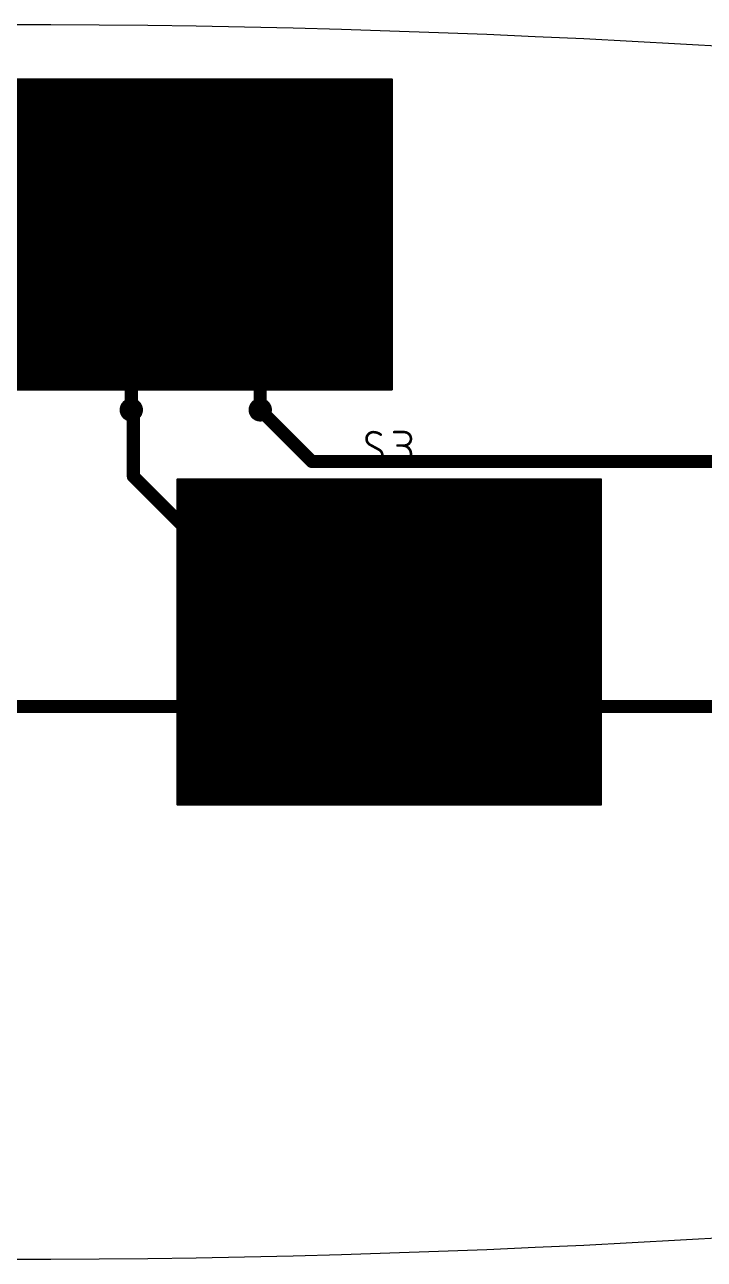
# Model space of a CAD drawing. Extents: x -79 to 79, y -31 to 31.
# Drawn here: x 0.87 to 27.22, y -23.93 to 23.93 of the extents above; entities that cross this region are included whole.
import ezdxf

# ---------------------------------------------------------------- set-up
doc = ezdxf.new("R2010")
doc.units = 0
for name, color, linetype in [('1', 12, 'CONTINUOUS'), ('16', 132, 'CONTINUOUS'), ('18', 110, 'CONTINUOUS'), ('20', 31, 'CONTINUOUS'), ('21', 253, 'CONTINUOUS'), ('22', 253, 'CONTINUOUS'), ('23', 53, 'CONTINUOUS'), ('25', 253, 'CONTINUOUS'), ('39', 12, 'CONTINUOUS'), ('40', 132, 'CONTINUOUS'), ('51', 253, 'CONTINUOUS'), ('52', 253, 'CONTINUOUS')]:
    doc.layers.add(name, color=color, linetype=linetype)

# ---------------------------------------------------------------- blocks, each defined once
blk = doc.blocks.new('RECT')
blk.add_solid([(-0.5, -0.5), (0.5, -0.5), (-0.5, 0.5), (0.5, 0.5)])
blk = doc.blocks.new('ROUNDV')
at = {"const_width": 0.5}
blk.add_lwpolyline([(0, -0.25, 1), (0, 0.25, 1), (0, -0.25)], format="xyb", dxfattribs=at)

msp = doc.modelspace()

# ---------------------------------------------------------------- linework, layer by layer
at = {"layer": '1', "const_width": 0.508}
for points in [[(5, 9), (5.08, 8.92)], [(5.08, 8.92), (5.08, 6.42)], [(12, 7), (10, 9)], [(34.25, 7), (12, 7)], [(5.08, 6.42), (9, 2.5)], [(9, 2.5), (8, 2.5)], [(22, 2.5), (9, 2.5)], [(8, -2.5), (-8, -2.5)], [(22, -2.5), (8, -2.5)], [(38, -2.5), (22, -2.5)]]:
    msp.add_lwpolyline(points, dxfattribs=at)
at = {"layer": '1', "const_width": 0.254}
for points in [[(5.0898, 9.0898, 1), (4.9102, 8.9102)], [(5.207, 8.92, 1), (4.953, 8.92)], [(4.9902, 8.8302, 1), (5.1698, 9.0098)], [(10.0898, 9.0898, 1), (9.9102, 8.9102)], [(12, 7.127, 1), (12, 6.873)], [(11.9102, 6.9102, 1), (12.0898, 7.0898)], [(5.1698, 6.5098, 1), (4.9902, 6.3302)], [(4.953, 6.42, 1), (5.207, 6.42)], [(8, 2.627, 1), (8, 2.373)], [(9, 2.627, 1), (9, 2.373)], [(8.9102, 2.4102, 1), (9.0898, 2.5898)], [(9, 2.373, 1), (9, 2.627)], [(22, 2.373, 1), (22, 2.627)], [(8, -2.373, 1), (8, -2.627)], [(8, -2.627, 1), (8, -2.373)], [(22, -2.373, 1), (22, -2.627)], [(22, -2.627, 1), (22, -2.373)]]:
    msp.add_lwpolyline(points, format="xyb", dxfattribs=at)
at = {"layer": '16', "const_width": 0.508}
for points in [[(5, 12.35), (5, 9)], [(10, 12.35), (10, 9)]]:
    msp.add_lwpolyline(points, dxfattribs=at)
at = {"layer": '16', "const_width": 0.254}
for points in [[(5.127, 12.35, 1), (4.873, 12.35)], [(10.127, 12.35, 1), (9.873, 12.35)], [(4.873, 9, 1), (5.127, 9)], [(9.873, 9, 1), (10.127, 9)]]:
    msp.add_lwpolyline(points, format="xyb", dxfattribs=at)
at = {"layer": '20'}
msp.add_circle((13.8, 17.5), 0.95, dxfattribs=at)
for centre, start, end in [((0, -435.7452), 82.5, 97.5), ((0, 435.7452), 262.5, 277.5)]:
    msp.add_arc(centre, 459.6779, start, end, dxfattribs=at)
at = {"layer": '21', "const_width": 0.2}
for points in [[(8.9, 3.8), (8.9, 6.1)], [(8.9, 6.1), (21.1, 6.1)], [(21.1, 6.1), (21.1, 3.8)], [(8.9, 1.2), (8.9, -1.2)], [(21.1, -1.2), (21.1, 1.2)], [(8.9, -3.8), (8.9, -6.1)], [(21.1, -6.1), (21.1, -3.8)], [(8.9, -6.1), (21.1, -6.1)]]:
    msp.add_lwpolyline(points, dxfattribs=at)
at = {"layer": '21'}
for points, const_width in [([(8.95, 6.1, 1), (8.85, 6.1)], 0.1), ([(8.9, 6.15, 1), (8.9, 6.05)], 0.1), ([(21.15, 6.1, 1), (21.05, 6.1)], 0.1), ([(21.1, 6.05, 1), (21.1, 6.15)], 0.1), ([(8.85, 3.8, 1), (8.95, 3.8)], 0.1), ([(21.05, 3.8, 1), (21.15, 3.8)], 0.1), ([(9.5, 3.1, 1), (9.5, 3.3, 1), (9.5, 3.1)], 0.2), ([(8.95, 1.2, 1), (8.85, 1.2)], 0.1), ([(21.15, 1.2, 1), (21.05, 1.2)], 0.1), ([(8.85, -1.2, 1), (8.95, -1.2)], 0.1), ([(21.05, -1.2, 1), (21.15, -1.2)], 0.1), ([(8.95, -3.8, 1), (8.85, -3.8)], 0.1), ([(21.15, -3.8, 1), (21.05, -3.8)], 0.1), ([(8.9, -6.05, 1), (8.9, -6.15)], 0.1), ([(8.85, -6.1, 1), (8.95, -6.1)], 0.1), ([(21.05, -6.1, 1), (21.15, -6.1)], 0.1), ([(21.1, -6.15, 1), (21.1, -6.05)], 0.1)]:
    msp.add_lwpolyline(points, format="xyb", dxfattribs=dict(at, const_width=const_width))
at = {"layer": '22', "const_width": 0.2}
for points in [[(-12.6, 21.6), (12.6, 21.6)], [(12.6, 21.6), (12.6, 18.2)], [(12.6, 16.8), (12.6, 13.2)], [(1, 13.2), (4, 13.2)], [(6, 13.2), (9, 13.2)], [(12.6, 13.2), (11, 13.2)]]:
    msp.add_lwpolyline(points, dxfattribs=at)
at = {"layer": '22', "const_width": 0.1}
for points in [[(12.65, 21.6, 1), (12.55, 21.6)], [(12.6, 21.55, 1), (12.6, 21.65)], [(12.55, 18.2, 1), (12.65, 18.2)], [(12.65, 16.8, 1), (12.55, 16.8)], [(1, 13.25, 1), (1, 13.15)], [(4, 13.15, 1), (4, 13.25)], [(6, 13.25, 1), (6, 13.15)], [(9, 13.15, 1), (9, 13.25)], [(11, 13.25, 1), (11, 13.15)], [(12.55, 13.2, 1), (12.65, 13.2)], [(12.6, 13.15, 1), (12.6, 13.25)]]:
    msp.add_lwpolyline(points, format="xyb", dxfattribs=at)
at = {"layer": '23'}
msp.add_point((15, 0), dxfattribs=at)
at = {"layer": '25'}
for points, const_width in [([(14.3811, 8.1369, 0.4142), (14.1215, 7.8773)], 0.1016), ([(14.6732, 8.0395, 0.1623), (14.3811, 8.1369)], 0.1016), ([(14.3811, 8.1623, 1), (14.3811, 8.1115)], 0.0508), ([(14.3811, 8.1115, 1), (14.3811, 8.1623)], 0.0508), ([(15.1939, 8.1623, 1), (15.1939, 8.1115)], 0.0508), ([(15.5834, 7.6176, 1), (15.5834, 8.1369)], 0.1016), ([(15.5834, 8.1623, 1), (15.5834, 8.1115)], 0.0508), ([(15.5834, 8.1115, 1), (15.5834, 8.1623)], 0.0508), ([(14.1215, 7.8773, 0.2656), (14.2513, 7.6501)], 0.1016), ([(14.1468, 7.8773, 1), (14.0961, 7.8773)], 0.0508), ([(14.0961, 7.8773, 1), (14.1469, 7.8773)], 0.0508), ([(14.2634, 7.6724, 1), (14.2391, 7.6278)], 0.0508), ([(14.2384, 7.6282, 1), (14.2642, 7.6719)], 0.0508), ([(14.658, 8.0192, 1), (14.6884, 8.0599)], 0.0508), ([(15.3237, 7.643, 1), (15.3237, 7.5922)], 0.0508), ([(15.5184, 6.9685, 1), (15.5184, 7.6176)], 0.1016), ([(15.5184, 7.643, 1), (15.5184, 7.5922)], 0.0508), ([(15.5834, 7.643, 1), (15.5834, 7.5922)], 0.0508), ([(15.5834, 7.5922, 1), (15.5834, 7.643)], 0.0508), ([(14.089, 7.1308, 0.2), (14.4785, 6.9685)], 0.1016), ([(14.107, 7.1487, 1), (14.071, 7.1129)], 0.0508), ([(14.4785, 6.9685, 0.4142), (14.7381, 7.2281)], 0.1016), ([(14.7381, 7.2281, 0.2656), (14.6083, 7.4553)], 0.1016), ([(14.6212, 7.4772, 1), (14.5954, 7.4334)], 0.0508), ([(14.5961, 7.433, 1), (14.6204, 7.4776)], 0.0508), ([(14.7635, 7.2281, 1), (14.7127, 7.2281)], 0.0508), ([(14.7127, 7.2281, 1), (14.7635, 7.2281)], 0.0508), ([(14.4785, 6.9939, 1), (14.4785, 6.9431)], 0.0508), ([(14.4785, 6.9431, 1), (14.4785, 6.9939)], 0.0508), ([(15.1939, 6.9939, 1), (15.1939, 6.9431)], 0.0508), ([(15.5184, 6.9939, 1), (15.5184, 6.9431)], 0.0508), ([(15.5184, 6.9431, 1), (15.5184, 6.9939)], 0.0508)]:
    msp.add_lwpolyline(points, format="xyb", dxfattribs=dict(at, const_width=const_width))
at = {"layer": '25', "const_width": 0.1016}
for points in [[(15.1939, 8.1369), (15.5834, 8.1369)], [(14.6083, 7.4553), (14.2513, 7.6501)], [(15.5834, 7.6176), (15.3237, 7.6176)], [(15.1939, 6.9685), (15.5184, 6.9685)]]:
    msp.add_lwpolyline(points, dxfattribs=at)
at = {"layer": '39', "const_width": 0.1}
for points in [[(6.8, 6.3), (23.2, 6.3)], [(6.8, -6.3), (6.8, 6.3)], [(6.8, 6.2), (23.2, 6.2)], [(23.2, 6.3), (23.2, -6.3)], [(6.8, 6.1), (23.2, 6.1)], [(6.8, 6), (23.2, 6)], [(6.8, 5.9), (23.2, 5.9)], [(6.8, 5.8), (23.2, 5.8)], [(6.8, 5.7), (23.2, 5.7)], [(6.8, 5.6), (23.2, 5.6)], [(6.8, 5.5), (23.2, 5.5)], [(6.8, 5.4), (23.2, 5.4)], [(6.8, 5.3), (23.2, 5.3)], [(6.8, 5.2), (23.2, 5.2)], [(6.8, 5.1), (23.2, 5.1)], [(6.8, 5), (23.2, 5)], [(6.8, 4.9), (23.2, 4.9)], [(6.8, 4.8), (23.2, 4.8)], [(6.8, 4.7), (23.2, 4.7)], [(6.8, 4.6), (23.2, 4.6)], [(6.8, 4.5), (23.2, 4.5)], [(6.8, 4.4), (23.2, 4.4)], [(6.8, 4.3), (23.2, 4.3)], [(6.8, 4.2), (23.2, 4.2)], [(6.8, 4.1), (23.2, 4.1)], [(6.8, 4), (23.2, 4)], [(6.8, 3.9), (23.2, 3.9)], [(6.8, 3.8), (23.2, 3.8)], [(6.8, 3.7), (23.2, 3.7)], [(6.8, 3.6), (23.2, 3.6)], [(6.8, 3.5), (23.2, 3.5)], [(6.8, 3.4), (23.2, 3.4)], [(6.8, 3.3), (23.2, 3.3)], [(6.8, 3.2), (23.2, 3.2)], [(6.8, 3.1), (23.2, 3.1)], [(6.8, 3), (23.2, 3)], [(6.8, 2.9), (23.2, 2.9)], [(6.8, 2.8), (23.2, 2.8)], [(6.8, 2.7), (23.2, 2.7)], [(6.8, 2.6), (23.2, 2.6)], [(6.8, 2.5), (23.2, 2.5)], [(6.8, 2.4), (23.2, 2.4)], [(6.8, 2.3), (23.2, 2.3)], [(6.8, 2.2), (23.2, 2.2)], [(6.8, 2.1), (23.2, 2.1)], [(6.8, 2), (23.2, 2)], [(6.8, 1.9), (23.2, 1.9)], [(6.8, 1.8), (23.2, 1.8)], [(6.8, 1.7), (23.2, 1.7)], [(6.8, 1.6), (23.2, 1.6)], [(6.8, 1.5), (23.2, 1.5)], [(6.8, 1.4), (23.2, 1.4)], [(6.8, 1.3), (23.2, 1.3)], [(6.8, 1.2), (23.2, 1.2)], [(6.8, 1.1), (23.2, 1.1)], [(6.8, 1), (23.2, 1)], [(6.8, 0.9), (23.2, 0.9)], [(6.8, 0.8), (23.2, 0.8)], [(6.8, 0.7), (23.2, 0.7)], [(6.8, 0.6), (23.2, 0.6)], [(6.8, 0.5), (23.2, 0.5)], [(6.8, 0.4), (23.2, 0.4)], [(6.8, 0.3), (23.2, 0.3)], [(6.8, 0.2), (23.2, 0.2)], [(6.8, 0.1), (23.2, 0.1)], [(6.8, 0), (23.2, 0)], [(6.8, -0.1), (23.2, -0.1)], [(6.8, -0.2), (23.2, -0.2)], [(6.8, -0.3), (23.2, -0.3)], [(6.8, -0.4), (23.2, -0.4)], [(6.8, -0.5), (23.2, -0.5)], [(6.8, -0.6), (23.2, -0.6)], [(6.8, -0.7), (23.2, -0.7)], [(6.8, -0.8), (23.2, -0.8)], [(6.8, -0.9), (23.2, -0.9)], [(6.8, -1), (23.2, -1)], [(6.8, -1.1), (23.2, -1.1)], [(6.8, -1.2), (23.2, -1.2)], [(6.8, -1.3), (23.2, -1.3)], [(6.8, -1.4), (23.2, -1.4)], [(6.8, -1.5), (23.2, -1.5)], [(6.8, -1.6), (23.2, -1.6)], [(6.8, -1.7), (23.2, -1.7)], [(6.8, -1.8), (23.2, -1.8)], [(6.8, -1.9), (23.2, -1.9)], [(6.8, -2), (23.2, -2)], [(6.8, -2.1), (23.2, -2.1)], [(6.8, -2.2), (23.2, -2.2)], [(6.8, -2.3), (23.2, -2.3)], [(6.8, -2.4), (23.2, -2.4)], [(6.8, -2.5), (23.2, -2.5)], [(6.8, -2.6), (23.2, -2.6)], [(6.8, -2.7), (23.2, -2.7)], [(6.8, -2.8), (23.2, -2.8)], [(6.8, -2.9), (23.2, -2.9)], [(6.8, -3), (23.2, -3)], [(6.8, -3.1), (23.2, -3.1)], [(6.8, -3.2), (23.2, -3.2)], [(6.8, -3.3), (23.2, -3.3)], [(6.8, -3.4), (23.2, -3.4)], [(6.8, -3.5), (23.2, -3.5)], [(6.8, -3.6), (23.2, -3.6)], [(6.8, -3.7), (23.2, -3.7)], [(6.8, -3.8), (23.2, -3.8)], [(6.8, -3.9), (23.2, -3.9)], [(6.8, -4), (23.2, -4)], [(6.8, -4.1), (23.2, -4.1)], [(6.8, -4.2), (23.2, -4.2)], [(6.8, -4.3), (23.2, -4.3)], [(6.8, -4.4), (23.2, -4.4)], [(6.8, -4.5), (23.2, -4.5)], [(6.8, -4.6), (23.2, -4.6)], [(6.8, -4.7), (23.2, -4.7)], [(6.8, -4.8), (23.2, -4.8)], [(6.8, -4.9), (23.2, -4.9)], [(6.8, -5), (23.2, -5)], [(6.8, -5.1), (23.2, -5.1)], [(6.8, -5.2), (23.2, -5.2)], [(6.8, -5.3), (23.2, -5.3)], [(6.8, -5.4), (23.2, -5.4)], [(6.8, -5.5), (23.2, -5.5)], [(6.8, -5.6), (23.2, -5.6)], [(6.8, -5.7), (23.2, -5.7)], [(6.8, -5.8), (23.2, -5.8)], [(6.8, -5.9), (23.2, -5.9)], [(6.8, -6), (23.2, -6)], [(6.8, -6.1), (23.2, -6.1)], [(6.8, -6.2), (23.2, -6.2)], [(23.2, -6.3), (6.8, -6.3)], [(6.8, -6.3), (23.2, -6.3)]]:
    msp.add_lwpolyline(points, dxfattribs=at)
at = {"layer": '39', "const_width": 0.05}
for points in [[(6.8, 6.325, 1), (6.8, 6.275)], [(6.825, 6.3, 1), (6.775, 6.3)], [(6.8, 6.225, 1), (6.8, 6.175)], [(23.225, 6.3, 1), (23.175, 6.3)], [(23.2, 6.275, 1), (23.2, 6.325)], [(23.2, 6.175, 1), (23.2, 6.225)], [(6.8, 6.125, 1), (6.8, 6.075)], [(6.8, 6.025, 1), (6.8, 5.975)], [(6.8, 5.925, 1), (6.8, 5.875)], [(6.8, 5.825, 1), (6.8, 5.775)], [(6.8, 5.725, 1), (6.8, 5.675)], [(23.2, 6.075, 1), (23.2, 6.125)], [(23.2, 5.975, 1), (23.2, 6.025)], [(23.2, 5.875, 1), (23.2, 5.925)], [(23.2, 5.775, 1), (23.2, 5.825)], [(23.2, 5.675, 1), (23.2, 5.725)], [(6.8, 5.625, 1), (6.8, 5.575)], [(6.8, 5.525, 1), (6.8, 5.475)], [(6.8, 5.425, 1), (6.8, 5.375)], [(6.8, 5.325, 1), (6.8, 5.275)], [(23.2, 5.575, 1), (23.2, 5.625)], [(23.2, 5.475, 1), (23.2, 5.525)], [(23.2, 5.375, 1), (23.2, 5.425)], [(23.2, 5.275, 1), (23.2, 5.325)], [(6.8, 5.225, 1), (6.8, 5.175)], [(6.8, 5.125, 1), (6.8, 5.075)], [(6.8, 5.025, 1), (6.8, 4.975)], [(6.8, 4.925, 1), (6.8, 4.875)], [(6.8, 4.825, 1), (6.8, 4.775)], [(23.2, 5.175, 1), (23.2, 5.225)], [(23.2, 5.075, 1), (23.2, 5.125)], [(23.2, 4.975, 1), (23.2, 5.025)], [(23.2, 4.875, 1), (23.2, 4.925)], [(23.2, 4.775, 1), (23.2, 4.825)], [(6.8, 4.725, 1), (6.8, 4.675)], [(6.8, 4.625, 1), (6.8, 4.575)], [(6.8, 4.525, 1), (6.8, 4.475)], [(6.8, 4.425, 1), (6.8, 4.375)], [(6.8, 4.325, 1), (6.8, 4.275)], [(23.2, 4.675, 1), (23.2, 4.725)], [(23.2, 4.575, 1), (23.2, 4.625)], [(23.2, 4.475, 1), (23.2, 4.525)], [(23.2, 4.375, 1), (23.2, 4.425)], [(23.2, 4.275, 1), (23.2, 4.325)], [(6.8, 4.225, 1), (6.8, 4.175)], [(6.8, 4.125, 1), (6.8, 4.075)], [(6.8, 4.025, 1), (6.8, 3.975)], [(6.8, 3.925, 1), (6.8, 3.875)], [(6.8, 3.825, 1), (6.8, 3.775)], [(23.2, 4.175, 1), (23.2, 4.225)], [(23.2, 4.075, 1), (23.2, 4.125)], [(23.2, 3.975, 1), (23.2, 4.025)], [(23.2, 3.875, 1), (23.2, 3.925)], [(23.2, 3.775, 1), (23.2, 3.825)], [(6.8, 3.725, 1), (6.8, 3.675)], [(6.8, 3.625, 1), (6.8, 3.575)], [(6.8, 3.525, 1), (6.8, 3.475)], [(6.8, 3.425, 1), (6.8, 3.375)], [(23.2, 3.675, 1), (23.2, 3.725)], [(23.2, 3.575, 1), (23.2, 3.625)], [(23.2, 3.475, 1), (23.2, 3.525)], [(23.2, 3.375, 1), (23.2, 3.425)], [(6.8, 3.325, 1), (6.8, 3.275)], [(6.8, 3.225, 1), (6.8, 3.175)], [(6.8, 3.125, 1), (6.8, 3.075)], [(6.8, 3.025, 1), (6.8, 2.975)], [(6.8, 2.925, 1), (6.8, 2.875)], [(23.2, 3.275, 1), (23.2, 3.325)], [(23.2, 3.175, 1), (23.2, 3.225)], [(23.2, 3.075, 1), (23.2, 3.125)], [(23.2, 2.975, 1), (23.2, 3.025)], [(23.2, 2.875, 1), (23.2, 2.925)], [(6.8, 2.825, 1), (6.8, 2.775)], [(6.8, 2.725, 1), (6.8, 2.675)], [(6.8, 2.625, 1), (6.8, 2.575)], [(6.8, 2.525, 1), (6.8, 2.475)], [(6.8, 2.425, 1), (6.8, 2.375)], [(23.2, 2.775, 1), (23.2, 2.825)], [(23.2, 2.675, 1), (23.2, 2.725)], [(23.2, 2.575, 1), (23.2, 2.625)], [(23.2, 2.475, 1), (23.2, 2.525)], [(23.2, 2.375, 1), (23.2, 2.425)], [(6.8, 2.325, 1), (6.8, 2.275)], [(6.8, 2.225, 1), (6.8, 2.175)], [(6.8, 2.125, 1), (6.8, 2.075)], [(6.8, 2.025, 1), (6.8, 1.975)], [(6.8, 1.925, 1), (6.8, 1.875)], [(23.2, 2.275, 1), (23.2, 2.325)], [(23.2, 2.175, 1), (23.2, 2.225)], [(23.2, 2.075, 1), (23.2, 2.125)], [(23.2, 1.975, 1), (23.2, 2.025)], [(23.2, 1.875, 1), (23.2, 1.925)], [(6.8, 1.825, 1), (6.8, 1.775)], [(6.8, 1.725, 1), (6.8, 1.675)], [(6.8, 1.625, 1), (6.8, 1.575)], [(6.8, 1.525, 1), (6.8, 1.475)], [(6.8, 1.425, 1), (6.8, 1.375)], [(23.2, 1.775, 1), (23.2, 1.825)], [(23.2, 1.675, 1), (23.2, 1.725)], [(23.2, 1.575, 1), (23.2, 1.625)], [(23.2, 1.475, 1), (23.2, 1.525)], [(23.2, 1.375, 1), (23.2, 1.425)], [(6.8, 1.325, 1), (6.8, 1.275)], [(6.8, 1.225, 1), (6.8, 1.175)], [(6.8, 1.125, 1), (6.8, 1.075)], [(6.8, 1.025, 1), (6.8, 0.975)], [(23.2, 1.275, 1), (23.2, 1.325)], [(23.2, 1.175, 1), (23.2, 1.225)], [(23.2, 1.075, 1), (23.2, 1.125)], [(23.2, 0.975, 1), (23.2, 1.025)], [(6.8, 0.925, 1), (6.8, 0.875)], [(6.8, 0.825, 1), (6.8, 0.775)], [(6.8, 0.725, 1), (6.8, 0.675)], [(6.8, 0.625, 1), (6.8, 0.575)], [(6.8, 0.525, 1), (6.8, 0.475)], [(23.2, 0.875, 1), (23.2, 0.925)], [(23.2, 0.775, 1), (23.2, 0.825)], [(23.2, 0.675, 1), (23.2, 0.725)], [(23.2, 0.575, 1), (23.2, 0.625)], [(23.2, 0.475, 1), (23.2, 0.525)], [(6.8, 0.425, 1), (6.8, 0.375)], [(6.8, 0.325, 1), (6.8, 0.275)], [(6.8, 0.225, 1), (6.8, 0.175)], [(6.8, 0.125, 1), (6.8, 0.075)], [(6.8, 0.025, 1), (6.8, -0.025)], [(23.2, 0.375, 1), (23.2, 0.425)], [(23.2, 0.275, 1), (23.2, 0.325)], [(23.2, 0.175, 1), (23.2, 0.225)], [(23.2, 0.075, 1), (23.2, 0.125)], [(23.2, -0.025, 1), (23.2, 0.025)], [(6.8, -0.075, 1), (6.8, -0.125)], [(6.8, -0.175, 1), (6.8, -0.225)], [(6.8, -0.275, 1), (6.8, -0.325)], [(6.8, -0.375, 1), (6.8, -0.425)], [(6.8, -0.475, 1), (6.8, -0.525)], [(23.2, -0.125, 1), (23.2, -0.075)], [(23.2, -0.225, 1), (23.2, -0.175)], [(23.2, -0.325, 1), (23.2, -0.275)], [(23.2, -0.425, 1), (23.2, -0.375)], [(23.2, -0.525, 1), (23.2, -0.475)], [(6.8, -0.575, 1), (6.8, -0.625)], [(6.8, -0.675, 1), (6.8, -0.725)], [(6.8, -0.775, 1), (6.8, -0.825)], [(6.8, -0.875, 1), (6.8, -0.925)], [(6.8, -0.975, 1), (6.8, -1.025)], [(23.2, -0.625, 1), (23.2, -0.575)], [(23.2, -0.725, 1), (23.2, -0.675)], [(23.2, -0.825, 1), (23.2, -0.775)], [(23.2, -0.925, 1), (23.2, -0.875)], [(23.2, -1.025, 1), (23.2, -0.975)], [(6.8, -1.075, 1), (6.8, -1.125)], [(6.8, -1.175, 1), (6.8, -1.225)], [(6.8, -1.275, 1), (6.8, -1.325)], [(6.8, -1.375, 1), (6.8, -1.425)], [(23.2, -1.125, 1), (23.2, -1.075)], [(23.2, -1.225, 1), (23.2, -1.175)], [(23.2, -1.325, 1), (23.2, -1.275)], [(23.2, -1.425, 1), (23.2, -1.375)], [(6.8, -1.475, 1), (6.8, -1.525)], [(6.8, -1.575, 1), (6.8, -1.625)], [(6.8, -1.675, 1), (6.8, -1.725)], [(6.8, -1.775, 1), (6.8, -1.825)], [(6.8, -1.875, 1), (6.8, -1.925)], [(23.2, -1.525, 1), (23.2, -1.475)], [(23.2, -1.625, 1), (23.2, -1.575)], [(23.2, -1.725, 1), (23.2, -1.675)], [(23.2, -1.825, 1), (23.2, -1.775)], [(23.2, -1.925, 1), (23.2, -1.875)], [(6.8, -1.975, 1), (6.8, -2.025)], [(6.8, -2.075, 1), (6.8, -2.125)], [(6.8, -2.175, 1), (6.8, -2.225)], [(6.8, -2.275, 1), (6.8, -2.325)], [(6.8, -2.375, 1), (6.8, -2.425)], [(23.2, -2.025, 1), (23.2, -1.975)], [(23.2, -2.125, 1), (23.2, -2.075)], [(23.2, -2.225, 1), (23.2, -2.175)], [(23.2, -2.325, 1), (23.2, -2.275)], [(23.2, -2.425, 1), (23.2, -2.375)], [(6.8, -2.475, 1), (6.8, -2.525)], [(6.8, -2.575, 1), (6.8, -2.625)], [(6.8, -2.675, 1), (6.8, -2.725)], [(6.8, -2.775, 1), (6.8, -2.825)], [(6.8, -2.875, 1), (6.8, -2.925)], [(23.2, -2.525, 1), (23.2, -2.475)], [(23.2, -2.625, 1), (23.2, -2.575)], [(23.2, -2.725, 1), (23.2, -2.675)], [(23.2, -2.825, 1), (23.2, -2.775)], [(23.2, -2.925, 1), (23.2, -2.875)], [(6.8, -2.975, 1), (6.8, -3.025)], [(6.8, -3.075, 1), (6.8, -3.125)], [(6.8, -3.175, 1), (6.8, -3.225)], [(6.8, -3.275, 1), (6.8, -3.325)], [(6.8, -3.375, 1), (6.8, -3.425)], [(23.2, -3.025, 1), (23.2, -2.975)], [(23.2, -3.125, 1), (23.2, -3.075)], [(23.2, -3.225, 1), (23.2, -3.175)], [(23.2, -3.325, 1), (23.2, -3.275)], [(23.2, -3.425, 1), (23.2, -3.375)], [(6.8, -3.475, 1), (6.8, -3.525)], [(6.8, -3.575, 1), (6.8, -3.625)], [(6.8, -3.675, 1), (6.8, -3.725)], [(6.8, -3.775, 1), (6.8, -3.825)], [(23.2, -3.525, 1), (23.2, -3.475)], [(23.2, -3.625, 1), (23.2, -3.575)], [(23.2, -3.725, 1), (23.2, -3.675)], [(23.2, -3.825, 1), (23.2, -3.775)], [(6.8, -3.875, 1), (6.8, -3.925)], [(6.8, -3.975, 1), (6.8, -4.025)], [(6.8, -4.075, 1), (6.8, -4.125)], [(6.8, -4.175, 1), (6.8, -4.225)], [(6.8, -4.275, 1), (6.8, -4.325)], [(23.2, -3.925, 1), (23.2, -3.875)], [(23.2, -4.025, 1), (23.2, -3.975)], [(23.2, -4.125, 1), (23.2, -4.075)], [(23.2, -4.225, 1), (23.2, -4.175)], [(23.2, -4.325, 1), (23.2, -4.275)], [(6.8, -4.375, 1), (6.8, -4.425)], [(6.8, -4.475, 1), (6.8, -4.525)], [(6.8, -4.575, 1), (6.8, -4.625)], [(6.8, -4.675, 1), (6.8, -4.725)], [(6.8, -4.775, 1), (6.8, -4.825)], [(23.2, -4.425, 1), (23.2, -4.375)], [(23.2, -4.525, 1), (23.2, -4.475)], [(23.2, -4.625, 1), (23.2, -4.575)], [(23.2, -4.725, 1), (23.2, -4.675)], [(23.2, -4.825, 1), (23.2, -4.775)], [(6.8, -4.875, 1), (6.8, -4.925)], [(6.8, -4.975, 1), (6.8, -5.025)], [(6.8, -5.075, 1), (6.8, -5.125)], [(6.8, -5.175, 1), (6.8, -5.225)], [(6.8, -5.275, 1), (6.8, -5.325)], [(23.2, -4.925, 1), (23.2, -4.875)], [(23.2, -5.025, 1), (23.2, -4.975)], [(23.2, -5.125, 1), (23.2, -5.075)], [(23.2, -5.225, 1), (23.2, -5.175)], [(23.2, -5.325, 1), (23.2, -5.275)], [(6.8, -5.375, 1), (6.8, -5.425)], [(6.8, -5.475, 1), (6.8, -5.525)], [(6.8, -5.575, 1), (6.8, -5.625)], [(6.8, -5.675, 1), (6.8, -5.725)], [(23.2, -5.425, 1), (23.2, -5.375)], [(23.2, -5.525, 1), (23.2, -5.475)], [(23.2, -5.625, 1), (23.2, -5.575)], [(23.2, -5.725, 1), (23.2, -5.675)], [(6.8, -5.775, 1), (6.8, -5.825)], [(6.8, -5.875, 1), (6.8, -5.925)], [(6.8, -5.975, 1), (6.8, -6.025)], [(6.8, -6.075, 1), (6.8, -6.125)], [(6.8, -6.175, 1), (6.8, -6.225)], [(23.2, -5.825, 1), (23.2, -5.775)], [(23.2, -5.925, 1), (23.2, -5.875)], [(23.2, -6.025, 1), (23.2, -5.975)], [(23.2, -6.125, 1), (23.2, -6.075)], [(23.2, -6.225, 1), (23.2, -6.175)], [(6.8, -6.275, 1), (6.8, -6.325)], [(6.8, -6.275, 1), (6.8, -6.325)], [(6.775, -6.3, 1), (6.825, -6.3)], [(23.175, -6.3, 1), (23.225, -6.3)], [(23.2, -6.325, 1), (23.2, -6.275)], [(23.2, -6.325, 1), (23.2, -6.275)]]:
    msp.add_lwpolyline(points, format="xyb", dxfattribs=at)
at = {"layer": '40', "const_width": 0.1}
for points in [[(15.1, 21.8), (-15.1, 21.8)], [(-15.1, 21.7), (15.1, 21.7)], [(-15.1, 21.6), (15.1, 21.6)], [(-15.1, 21.5), (15.1, 21.5)], [(15.1, 9.8), (15.1, 21.8)], [(-15.1, 21.4), (15.1, 21.4)], [(-15.1, 21.3), (15.1, 21.3)], [(-15.1, 21.2), (15.1, 21.2)], [(-15.1, 21.1), (15.1, 21.1)], [(-15.1, 21), (15.1, 21)], [(-15.1, 20.9), (15.1, 20.9)], [(-15.1, 20.8), (15.1, 20.8)], [(-15.1, 20.7), (15.1, 20.7)], [(-15.1, 20.6), (15.1, 20.6)], [(-15.1, 20.5), (15.1, 20.5)], [(-15.1, 20.4), (15.1, 20.4)], [(-15.1, 20.3), (15.1, 20.3)], [(-15.1, 20.2), (15.1, 20.2)], [(-15.1, 20.1), (15.1, 20.1)], [(-15.1, 20), (15.1, 20)], [(-15.1, 19.9), (15.1, 19.9)], [(-15.1, 19.8), (15.1, 19.8)], [(-15.1, 19.7), (15.1, 19.7)], [(-15.1, 19.6), (15.1, 19.6)], [(-15.1, 19.5), (15.1, 19.5)], [(-15.1, 19.4), (15.1, 19.4)], [(-15.1, 19.3), (15.1, 19.3)], [(-15.1, 19.2), (15.1, 19.2)], [(-15.1, 19.1), (15.1, 19.1)], [(-15.1, 19), (15.1, 19)], [(-15.1, 18.9), (15.1, 18.9)], [(-15.1, 18.8), (15.1, 18.8)], [(-15.1, 18.7), (15.1, 18.7)], [(-15.1, 18.6), (15.1, 18.6)], [(-15.1, 18.5), (15.1, 18.5)], [(-15.1, 18.4), (15.1, 18.4)], [(-15.1, 18.3), (15.1, 18.3)], [(-15.1, 18.2), (15.1, 18.2)], [(-15.1, 18.1), (15.1, 18.1)], [(-15.1, 18), (15.1, 18)], [(-15.1, 17.9), (15.1, 17.9)], [(-15.1, 17.8), (15.1, 17.8)], [(-15.1, 17.7), (15.1, 17.7)], [(-15.1, 17.6), (15.1, 17.6)], [(-15.1, 17.5), (15.1, 17.5)], [(-15.1, 17.4), (15.1, 17.4)], [(-15.1, 17.3), (15.1, 17.3)], [(-15.1, 17.2), (15.1, 17.2)], [(-15.1, 17.1), (15.1, 17.1)], [(-15.1, 17), (15.1, 17)], [(-15.1, 16.9), (15.1, 16.9)], [(-15.1, 16.8), (15.1, 16.8)], [(-15.1, 16.7), (15.1, 16.7)], [(-15.1, 16.6), (15.1, 16.6)], [(-15.1, 16.5), (15.1, 16.5)], [(-15.1, 16.4), (15.1, 16.4)], [(-15.1, 16.3), (15.1, 16.3)], [(-15.1, 16.2), (15.1, 16.2)], [(-15.1, 16.1), (15.1, 16.1)], [(-15.1, 16), (15.1, 16)], [(-15.1, 15.9), (15.1, 15.9)], [(-15.1, 15.8), (15.1, 15.8)], [(-15.1, 15.7), (15.1, 15.7)], [(-15.1, 15.6), (15.1, 15.6)], [(-15.1, 15.5), (15.1, 15.5)], [(-15.1, 15.4), (15.1, 15.4)], [(-15.1, 15.3), (15.1, 15.3)], [(-15.1, 15.2), (15.1, 15.2)], [(-15.1, 15.1), (15.1, 15.1)], [(-15.1, 15), (15.1, 15)], [(-15.1, 14.9), (15.1, 14.9)], [(-15.1, 14.8), (15.1, 14.8)], [(-15.1, 14.7), (15.1, 14.7)], [(-15.1, 14.6), (15.1, 14.6)], [(-15.1, 14.5), (15.1, 14.5)], [(-15.1, 14.4), (15.1, 14.4)], [(-15.1, 14.3), (15.1, 14.3)], [(-15.1, 14.2), (15.1, 14.2)], [(-15.1, 14.1), (15.1, 14.1)], [(-15.1, 14), (15.1, 14)], [(-15.1, 13.9), (15.1, 13.9)], [(-15.1, 13.8), (15.1, 13.8)], [(-15.1, 13.7), (15.1, 13.7)], [(-15.1, 13.6), (15.1, 13.6)], [(-15.1, 13.5), (15.1, 13.5)], [(-15.1, 13.4), (15.1, 13.4)], [(-15.1, 13.3), (15.1, 13.3)], [(-15.1, 13.2), (15.1, 13.2)], [(-15.1, 13.1), (15.1, 13.1)], [(-15.1, 13), (15.1, 13)], [(-15.1, 12.9), (15.1, 12.9)], [(-15.1, 12.8), (15.1, 12.8)], [(-15.1, 12.7), (15.1, 12.7)], [(-15.1, 12.6), (15.1, 12.6)], [(-15.1, 12.5), (15.1, 12.5)], [(-15.1, 12.4), (15.1, 12.4)], [(-15.1, 12.3), (15.1, 12.3)], [(-15.1, 12.2), (15.1, 12.2)], [(-15.1, 12.1), (15.1, 12.1)], [(-15.1, 12), (15.1, 12)], [(-15.1, 11.9), (15.1, 11.9)], [(-15.1, 11.8), (15.1, 11.8)], [(-15.1, 11.7), (15.1, 11.7)], [(-15.1, 11.6), (15.1, 11.6)], [(-15.1, 11.5), (15.1, 11.5)], [(-15.1, 11.4), (15.1, 11.4)], [(-15.1, 11.3), (15.1, 11.3)], [(-15.1, 11.2), (15.1, 11.2)], [(-15.1, 11.1), (15.1, 11.1)], [(-15.1, 11), (15.1, 11)], [(-15.1, 10.9), (15.1, 10.9)], [(-15.1, 10.8), (15.1, 10.8)], [(-15.1, 10.7), (15.1, 10.7)], [(-15.1, 10.6), (15.1, 10.6)], [(-15.1, 10.5), (15.1, 10.5)], [(-15.1, 10.4), (15.1, 10.4)], [(-15.1, 10.3), (15.1, 10.3)], [(-15.1, 10.2), (15.1, 10.2)], [(-15.1, 10.1), (15.1, 10.1)], [(-15.1, 10), (15.1, 10)], [(-15.1, 9.9), (15.1, 9.9)], [(-15.1, 9.8), (15.1, 9.8)], [(-15.1, 9.8), (15.1, 9.8)]]:
    msp.add_lwpolyline(points, dxfattribs=at)
at = {"layer": '40', "const_width": 0.05}
for points in [[(15.125, 21.8, 1), (15.075, 21.8)], [(15.1, 21.775, 1), (15.1, 21.825)], [(15.1, 21.675, 1), (15.1, 21.725)], [(15.1, 21.575, 1), (15.1, 21.625)], [(15.1, 21.475, 1), (15.1, 21.525)], [(15.1, 21.375, 1), (15.1, 21.425)], [(15.1, 21.275, 1), (15.1, 21.325)], [(15.1, 21.175, 1), (15.1, 21.225)], [(15.1, 21.075, 1), (15.1, 21.125)], [(15.1, 20.975, 1), (15.1, 21.025)], [(15.1, 20.875, 1), (15.1, 20.925)], [(15.1, 20.775, 1), (15.1, 20.825)], [(15.1, 20.675, 1), (15.1, 20.725)], [(15.1, 20.575, 1), (15.1, 20.625)], [(15.1, 20.475, 1), (15.1, 20.525)], [(15.1, 20.375, 1), (15.1, 20.425)], [(15.1, 20.275, 1), (15.1, 20.325)], [(15.1, 20.175, 1), (15.1, 20.225)], [(15.1, 20.075, 1), (15.1, 20.125)], [(15.1, 19.975, 1), (15.1, 20.025)], [(15.1, 19.875, 1), (15.1, 19.925)], [(15.1, 19.775, 1), (15.1, 19.825)], [(15.1, 19.675, 1), (15.1, 19.725)], [(15.1, 19.575, 1), (15.1, 19.625)], [(15.1, 19.475, 1), (15.1, 19.525)], [(15.1, 19.375, 1), (15.1, 19.425)], [(15.1, 19.275, 1), (15.1, 19.325)], [(15.1, 19.175, 1), (15.1, 19.225)], [(15.1, 19.075, 1), (15.1, 19.125)], [(15.1, 18.975, 1), (15.1, 19.025)], [(15.1, 18.875, 1), (15.1, 18.925)], [(15.1, 18.775, 1), (15.1, 18.825)], [(15.1, 18.675, 1), (15.1, 18.725)], [(15.1, 18.575, 1), (15.1, 18.625)], [(15.1, 18.475, 1), (15.1, 18.525)], [(15.1, 18.375, 1), (15.1, 18.425)], [(15.1, 18.275, 1), (15.1, 18.325)], [(15.1, 18.175, 1), (15.1, 18.225)], [(15.1, 18.075, 1), (15.1, 18.125)], [(15.1, 17.975, 1), (15.1, 18.025)], [(15.1, 17.875, 1), (15.1, 17.925)], [(15.1, 17.775, 1), (15.1, 17.825)], [(15.1, 17.675, 1), (15.1, 17.725)], [(15.1, 17.575, 1), (15.1, 17.625)], [(15.1, 17.475, 1), (15.1, 17.525)], [(15.1, 17.375, 1), (15.1, 17.425)], [(15.1, 17.275, 1), (15.1, 17.325)], [(15.1, 17.175, 1), (15.1, 17.225)], [(15.1, 17.075, 1), (15.1, 17.125)], [(15.1, 16.975, 1), (15.1, 17.025)], [(15.1, 16.875, 1), (15.1, 16.925)], [(15.1, 16.775, 1), (15.1, 16.825)], [(15.1, 16.675, 1), (15.1, 16.725)], [(15.1, 16.575, 1), (15.1, 16.625)], [(15.1, 16.475, 1), (15.1, 16.525)], [(15.1, 16.375, 1), (15.1, 16.425)], [(15.1, 16.275, 1), (15.1, 16.325)], [(15.1, 16.175, 1), (15.1, 16.225)], [(15.1, 16.075, 1), (15.1, 16.125)], [(15.1, 15.975, 1), (15.1, 16.025)], [(15.1, 15.875, 1), (15.1, 15.925)], [(15.1, 15.775, 1), (15.1, 15.825)], [(15.1, 15.675, 1), (15.1, 15.725)], [(15.1, 15.575, 1), (15.1, 15.625)], [(15.1, 15.475, 1), (15.1, 15.525)], [(15.1, 15.375, 1), (15.1, 15.425)], [(15.1, 15.275, 1), (15.1, 15.325)], [(15.1, 15.175, 1), (15.1, 15.225)], [(15.1, 15.075, 1), (15.1, 15.125)], [(15.1, 14.975, 1), (15.1, 15.025)], [(15.1, 14.875, 1), (15.1, 14.925)], [(15.1, 14.775, 1), (15.1, 14.825)], [(15.1, 14.675, 1), (15.1, 14.725)], [(15.1, 14.575, 1), (15.1, 14.625)], [(15.1, 14.475, 1), (15.1, 14.525)], [(15.1, 14.375, 1), (15.1, 14.425)], [(15.1, 14.275, 1), (15.1, 14.325)], [(15.1, 14.175, 1), (15.1, 14.225)], [(15.1, 14.075, 1), (15.1, 14.125)], [(15.1, 13.975, 1), (15.1, 14.025)], [(15.1, 13.875, 1), (15.1, 13.925)], [(15.1, 13.775, 1), (15.1, 13.825)], [(15.1, 13.675, 1), (15.1, 13.725)], [(15.1, 13.575, 1), (15.1, 13.625)], [(15.1, 13.475, 1), (15.1, 13.525)], [(15.1, 13.375, 1), (15.1, 13.425)], [(15.1, 13.275, 1), (15.1, 13.325)], [(15.1, 13.175, 1), (15.1, 13.225)], [(15.1, 13.075, 1), (15.1, 13.125)], [(15.1, 12.975, 1), (15.1, 13.025)], [(15.1, 12.875, 1), (15.1, 12.925)], [(15.1, 12.775, 1), (15.1, 12.825)], [(15.1, 12.675, 1), (15.1, 12.725)], [(15.1, 12.575, 1), (15.1, 12.625)], [(15.1, 12.475, 1), (15.1, 12.525)], [(15.1, 12.375, 1), (15.1, 12.425)], [(15.1, 12.275, 1), (15.1, 12.325)], [(15.1, 12.175, 1), (15.1, 12.225)], [(15.1, 12.075, 1), (15.1, 12.125)], [(15.1, 11.975, 1), (15.1, 12.025)], [(15.1, 11.875, 1), (15.1, 11.925)], [(15.1, 11.775, 1), (15.1, 11.825)], [(15.1, 11.675, 1), (15.1, 11.725)], [(15.1, 11.575, 1), (15.1, 11.625)], [(15.1, 11.475, 1), (15.1, 11.525)], [(15.1, 11.375, 1), (15.1, 11.425)], [(15.1, 11.275, 1), (15.1, 11.325)], [(15.1, 11.175, 1), (15.1, 11.225)], [(15.1, 11.075, 1), (15.1, 11.125)], [(15.1, 10.975, 1), (15.1, 11.025)], [(15.1, 10.875, 1), (15.1, 10.925)], [(15.1, 10.775, 1), (15.1, 10.825)], [(15.1, 10.675, 1), (15.1, 10.725)], [(15.1, 10.575, 1), (15.1, 10.625)], [(15.1, 10.475, 1), (15.1, 10.525)], [(15.1, 10.375, 1), (15.1, 10.425)], [(15.1, 10.275, 1), (15.1, 10.325)], [(15.1, 10.175, 1), (15.1, 10.225)], [(15.1, 10.075, 1), (15.1, 10.125)], [(15.075, 9.8, 1), (15.125, 9.8)], [(15.1, 9.975, 1), (15.1, 10.025)], [(15.1, 9.875, 1), (15.1, 9.925)], [(15.1, 9.775, 1), (15.1, 9.825)], [(15.1, 9.775, 1), (15.1, 9.825)]]:
    msp.add_lwpolyline(points, format="xyb", dxfattribs=at)
at = {"layer": '51', "const_width": 0.1}
for points in [[(9, 6), (21, 6)], [(9, -6), (9, 6)], [(21, 6), (21, -6)], [(21, -6), (9, -6)]]:
    msp.add_lwpolyline(points, dxfattribs=at)
at = {"layer": '51', "const_width": 0.05}
for points in [[(9, 6.025, 1), (9, 5.975)], [(9.025, 6, 1), (8.975, 6)], [(21.025, 6, 1), (20.975, 6)], [(21, 5.975, 1), (21, 6.025)], [(9, -5.975, 1), (9, -6.025)], [(8.975, -6, 1), (9.025, -6)], [(20.975, -6, 1), (21.025, -6)], [(21, -6.025, 1), (21, -5.975)]]:
    msp.add_lwpolyline(points, format="xyb", dxfattribs=at)
at = {"layer": '52', "const_width": 0.1}
for points in [[(12.5, 21.5), (-12.5, 21.5)], [(12.5, 13.3), (12.5, 21.5)], [(-12.5, 13.3), (12.5, 13.3)]]:
    msp.add_lwpolyline(points, dxfattribs=at)
at = {"layer": '52', "const_width": 0.05}
for points in [[(12.525, 21.5, 1), (12.475, 21.5)], [(12.5, 21.475, 1), (12.5, 21.525)], [(12.475, 13.3, 1), (12.525, 13.3)], [(12.5, 13.275, 1), (12.5, 13.325)]]:
    msp.add_lwpolyline(points, format="xyb", dxfattribs=at)

# ---------------------------------------------------------------- block references
at = {"layer": '1', "xscale": 2, "yscale": 1.8}
for p in [(8, 2.5), (22, 2.5), (8, -2.5), (22, -2.5)]:
    msp.add_blockref('RECT', p, dxfattribs=at)
at = {"layer": '16', "xscale": 1.4, "yscale": 4.5}
for p in [(5, 12.35), (10, 12.35)]:
    msp.add_blockref('RECT', p, dxfattribs=at)
at = {"layer": '18', "xscale": 0.9064, "yscale": 0.9064}
for p in [(5, 9), (5, 9), (10, 9), (10, 9)]:
    msp.add_blockref('ROUNDV', p, dxfattribs=at)

doc.saveas('drawing.dxf')
